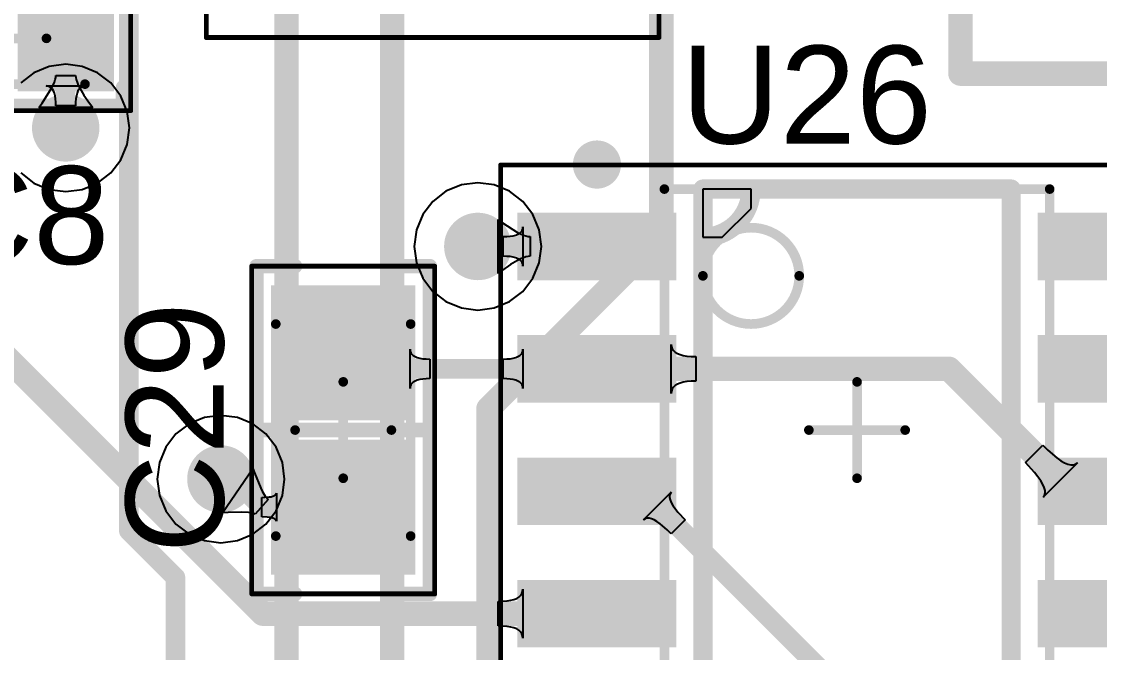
# Model space of a CAD drawing. Header units: inches. Extents: x -0.01 to 3.94, y -0.06 to 4.68.
# Drawn here: x 2.3485 to 2.7891, y 2.4792 to 2.7369 of the extents above; entities that cross this region are included whole.
import ezdxf

# ---------------------------------------------------------------- set-up
doc = ezdxf.new("R2010")
doc.units = ezdxf.units.IN
doc.header["$MEASUREMENT"] = 0
for name, color, linetype in [('Bottom Layer', 5, 'Continuous'), ('Int1 -GND)', 16, 'Continuous'), ('Int2 -PWR)', 76, 'Continuous'), ('PCBD Notes', 76, 'Continuous'), ('Top 3D Body', 56, 'Continuous'), ('Top Courtyard', 56, 'Continuous'), ('Top Layer', 1, 'Continuous'), ('Top Overlay', 2, 'Continuous'), ('Top Paste', 8, 'Continuous'), ('Top Solder', 216, 'Continuous'), ('Via Holes', 16, 'Continuous')]:
    doc.layers.add(name, color=color, linetype=linetype)
doc.styles.add('Arial', font='', dxfattribs={"height": 0.2})
doc.styles.get('Arial').set_extended_font_data('Arial')

# ---------------------------------------------------------------- blocks, each defined once
blk = doc.blocks.new('TI_SOIC_8_D_18')
at = {"layer": 'Top Layer'}
for points in [[(-0.13681, 0.06319), (-0.13681, 0.08681), (-0.07579, 0.08681), (-0.07579, 0.06319)], [(0.07579, 0.06319), (0.07579, 0.08681), (0.13681, 0.08681), (0.13681, 0.06319)], [(-0.13681, 0.01319), (-0.13681, 0.03681), (-0.07579, 0.03681), (-0.07579, 0.01319)], [(0.07579, 0.01319), (0.07579, 0.03681), (0.13681, 0.03681), (0.13681, 0.01319)], [(-0.13681, -0.03681), (-0.13681, -0.01319), (-0.07579, -0.01319), (-0.07579, -0.03681)], [(0.07579, -0.03681), (0.07579, -0.01319), (0.13681, -0.01319), (0.13681, -0.03681)], [(-0.13681, -0.08681), (-0.13681, -0.06319), (-0.07579, -0.06319), (-0.07579, -0.08681)], [(0.07579, -0.08681), (0.07579, -0.06319), (0.13681, -0.06319), (0.13681, -0.08681)]]:
    blk.add_hatch(color=1, dxfattribs=at).paths.add_polyline_path(points)
at = {"layer": 'Top Paste'}
for points in [[(-0.13681, 0.06319), (-0.13681, 0.08681), (-0.07579, 0.08681), (-0.07579, 0.06319)], [(0.07579, 0.06319), (0.07579, 0.08681), (0.13681, 0.08681), (0.13681, 0.06319)], [(-0.13681, 0.01319), (-0.13681, 0.03681), (-0.07579, 0.03681), (-0.07579, 0.01319)], [(0.07579, 0.01319), (0.07579, 0.03681), (0.13681, 0.03681), (0.13681, 0.01319)], [(-0.13681, -0.03681), (-0.13681, -0.01319), (-0.07579, -0.01319), (-0.07579, -0.03681)], [(0.07579, -0.03681), (0.07579, -0.01319), (0.13681, -0.01319), (0.13681, -0.03681)], [(-0.13681, -0.08681), (-0.13681, -0.06319), (-0.07579, -0.06319), (-0.07579, -0.08681)], [(0.07579, -0.08681), (0.07579, -0.06319), (0.13681, -0.06319), (0.13681, -0.08681)]]:
    blk.add_hatch(color=8, dxfattribs=at).paths.add_polyline_path(points)
at = {"layer": 'Top Solder'}
for points in [[(-0.13878, 0.06122), (-0.13878, 0.08878), (-0.07382, 0.08878), (-0.07382, 0.06122)], [(0.07382, 0.06122), (0.07382, 0.08878), (0.13878, 0.08878), (0.13878, 0.06122)], [(-0.13878, 0.01122), (-0.13878, 0.03878), (-0.07382, 0.03878), (-0.07382, 0.01122)], [(0.07382, 0.01122), (0.07382, 0.03878), (0.13878, 0.03878), (0.13878, 0.01122)], [(-0.13878, -0.03878), (-0.13878, -0.01122), (-0.07382, -0.01122), (-0.07382, -0.03878)], [(0.07382, -0.03878), (0.07382, -0.01122), (0.13878, -0.01122), (0.13878, -0.03878)], [(-0.13878, -0.08878), (-0.13878, -0.06122), (-0.07382, -0.06122), (-0.07382, -0.08878)], [(0.07382, -0.08878), (0.07382, -0.06122), (0.13878, -0.06122), (0.13878, -0.08878)]]:
    blk.add_hatch(color=216, dxfattribs=at).paths.add_polyline_path(points)
at = {"layer": 'Top 3D Body'}
for points in [[(-0.07874, -0.09843, 0.00394, 0.00394, 0), (-0.07874, 0.09843, 0.00394, 0.00394, 0)], [(-0.07874, 0.09843, 0.00394, 0.00394, 0), (0.07874, 0.09843, 0.00394, 0.00394, 0)], [(0.07874, -0.09843, 0.00394, 0.00394, 0), (0.07874, 0.09843, 0.00394, 0.00394, 0)], [(-0.07874, -0.09843, 0.00394, 0.00394, 0), (0.07874, -0.09843, 0.00394, 0.00394, 0)]]:
    blk.add_lwpolyline(points, format="xyseb", dxfattribs=at)
for points in [[(-0.07972, 0.09843, 0.00197, 0.00197, 1), (-0.07776, 0.09843, 0.00197, 0.00197, 1)], [(-0.07972, 0.09843, 0.00197, 0.00197, 1), (-0.07776, 0.09843, 0.00197, 0.00197, 1)], [(0.07776, 0.09843, 0.00197, 0.00197, 1), (0.07972, 0.09843, 0.00197, 0.00197, 1)], [(0.07776, 0.09843, 0.00197, 0.00197, 1), (0.07972, 0.09843, 0.00197, 0.00197, 1)], [(-0.02362, 0.06299, 0.00394, 0.00394, 1), (-0.06299, 0.06299, 0.00394, 0.00394, 1)], [(-0.06398, 0.06299, 0.00197, 0.00197, 1), (-0.06201, 0.06299, 0.00197, 0.00197, 1)], [(-0.02461, 0.06299, 0.00197, 0.00197, 1), (-0.02264, 0.06299, 0.00197, 0.00197, 1)], [(-0.07972, -0.09843, 0.00197, 0.00197, 1), (-0.07776, -0.09843, 0.00197, 0.00197, 1)], [(-0.07972, -0.09843, 0.00197, 0.00197, 1), (-0.07776, -0.09843, 0.00197, 0.00197, 1)], [(0.07776, -0.09843, 0.00197, 0.00197, 1), (0.07972, -0.09843, 0.00197, 0.00197, 1)], [(0.07776, -0.09843, 0.00197, 0.00197, 1), (0.07972, -0.09843, 0.00197, 0.00197, 1)]]:
    blk.add_lwpolyline(points, format="xyseb", close=True, dxfattribs=at)
at = {"layer": 'Top Courtyard'}
for points in [[(-0.14567, -0.10827, 0.00197, 0.00197, 0), (-0.14567, 0.10827, 0.00197, 0.00197, 0)], [(-0.14567, 0.10827, 0.00197, 0.00197, 0), (0.14567, 0.10827, 0.00197, 0.00197, 0)], [(0.14567, -0.10827, 0.00197, 0.00197, 0), (0.14567, 0.10827, 0.00197, 0.00197, 0)], [(0, -0.01969, 0.00394, 0.00394, 0), (0, 0.01968, 0.00394, 0.00394, 0)], [(-0.01968, 0, 0.00394, 0.00394, 0), (0.01969, 0, 0.00394, 0.00394, 0)], [(-0.14567, -0.10827, 0.00197, 0.00197, 0), (0.14567, -0.10827, 0.00197, 0.00197, 0)]]:
    blk.add_lwpolyline(points, format="xyseb", dxfattribs=at)
for points in [[(-0.14616, 0.10827, 0.000984, 0.000984, 1), (-0.14518, 0.10827, 0.000984, 0.000984, 1)], [(-0.14616, 0.10827, 0.000984, 0.000984, 1), (-0.14518, 0.10827, 0.000984, 0.000984, 1)], [(0.14518, 0.10827, 0.000984, 0.000984, 1), (0.14616, 0.10827, 0.000984, 0.000984, 1)], [(0.14518, 0.10827, 0.000984, 0.000984, 1), (0.14616, 0.10827, 0.000984, 0.000984, 1)], [(-0.00098, 0.01968, 0.00197, 0.00197, 1), (0.00098, 0.01968, 0.00197, 0.00197, 1)], [(-0.02067, 0, 0.00197, 0.00197, 1), (-0.0187, 0, 0.00197, 0.00197, 1)], [(0.0187, 0, 0.00197, 0.00197, 1), (0.02067, 0, 0.00197, 0.00197, 1)], [(-0.00098, -0.01969, 0.00197, 0.00197, 1), (0.00098, -0.01969, 0.00197, 0.00197, 1)], [(-0.14616, -0.10827, 0.000984, 0.000984, 1), (-0.14518, -0.10827, 0.000984, 0.000984, 1)], [(-0.14616, -0.10827, 0.000984, 0.000984, 1), (-0.14518, -0.10827, 0.000984, 0.000984, 1)], [(0.14518, -0.10827, 0.000984, 0.000984, 1), (0.14616, -0.10827, 0.000984, 0.000984, 1)], [(0.14518, -0.10827, 0.000984, 0.000984, 1), (0.14616, -0.10827, 0.000984, 0.000984, 1)]]:
    blk.add_lwpolyline(points, format="xyseb", close=True, dxfattribs=at)
at = {"layer": 'Top Overlay'}
for p, q in [((-0.04331, 0.09843), (-0.06299, 0.09843)), ((-0.06299, 0.09843), (-0.06299, 0.07874)), ((-0.04331, 0.09055), (-0.04331, 0.09843)), ((-0.05512, 0.07874), (-0.04331, 0.09055)), ((-0.06299, 0.07874), (-0.05512, 0.07874))]:
    blk.add_line(p, q, dxfattribs=at)
for points in [[(-0.10138, 0.10846, 0.00984, 0.00984, 1), (-0.11122, 0.10846, 0.00984, 0.00984, 1)], [(-0.11368, 0.10846, 0.00492, 0.00492, 1), (-0.10876, 0.10846, 0.00492, 0.00492, 1)], [(-0.10384, 0.10846, 0.00492, 0.00492, 1), (-0.09892, 0.10846, 0.00492, 0.00492, 1)], [(-0.06496, 0.09843, 0.00394, 0.00394, 1), (-0.06102, 0.09843, 0.00394, 0.00394, 1)], [(-0.06496, 0.09843, 0.00394, 0.00394, 1), (-0.06102, 0.09843, 0.00394, 0.00394, 1)], [(-0.04528, 0.09843, 0.00394, 0.00394, 1), (-0.04134, 0.09843, 0.00394, 0.00394, 1)], [(0.06102, 0.09843, 0.00394, 0.00394, 1), (0.06496, 0.09843, 0.00394, 0.00394, 1)], [(0.06102, 0.09843, 0.00394, 0.00394, 1), (0.06496, 0.09843, 0.00394, 0.00394, 1)], [(-0.06496, 0.07874, 0.00394, 0.00394, 1), (-0.06102, 0.07874, 0.00394, 0.00394, 1)], [(-0.06496, -0.09843, 0.00394, 0.00394, 1), (-0.06102, -0.09843, 0.00394, 0.00394, 1)], [(-0.06496, -0.09843, 0.00394, 0.00394, 1), (-0.06102, -0.09843, 0.00394, 0.00394, 1)], [(0.06102, -0.09843, 0.00394, 0.00394, 1), (0.06496, -0.09843, 0.00394, 0.00394, 1)], [(0.06102, -0.09843, 0.00394, 0.00394, 1), (0.06496, -0.09843, 0.00394, 0.00394, 1)]]:
    blk.add_lwpolyline(points, format="xyseb", close=True, dxfattribs=at)
for points in [[(-0.06299, -0.09843, 0.00787, 0.00787, 0), (-0.06299, 0.09843, 0.00787, 0.00787, 0)], [(-0.06299, 0.09843, 0.00787, 0.00787, 0), (0.06299, 0.09843, 0.00787, 0.00787, 0)], [(-0.04331, 0.09843, 0.00787, 0.00787, -0.414214), (-0.06299, 0.07874, 0.00787, 0.00787, 0)], [(0.06299, -0.09843, 0.00787, 0.00787, 0), (0.06299, 0.09843, 0.00787, 0.00787, 0)], [(-0.06299, -0.09843, 0.00787, 0.00787, 0), (0.06299, -0.09843, 0.00787, 0.00787, 0)]]:
    blk.add_lwpolyline(points, format="xyseb", dxfattribs=at)
blk = doc.blocks.new('A3DDA0BC_073E_4B18_9613_F713A7EC1E27_40')
at = {"layer": 'Top Layer'}
for points in [[(-0.07283, 0.02362), (-0.07283, 0.05118), (-0.02165, 0.05118), (-0.02165, 0.02362)], [(0.02165, 0.02362), (0.02165, 0.05118), (0.07283, 0.05118), (0.07283, 0.02362)], [(-0.07283, -0.01378), (-0.07283, 0.01378), (-0.02165, 0.01378), (-0.02165, -0.01378)], [(-0.07283, -0.05118), (-0.07283, -0.02362), (-0.02165, -0.02362), (-0.02165, -0.05118)], [(0.02165, -0.05118), (0.02165, -0.02362), (0.07283, -0.02362), (0.07283, -0.05118)]]:
    blk.add_hatch(color=1, dxfattribs=at).paths.add_polyline_path(points)
at = {"layer": 'Top Paste'}
for points in [[(-0.07283, 0.02362), (-0.07283, 0.05118), (-0.02165, 0.05118), (-0.02165, 0.02362)], [(0.02165, 0.02362), (0.02165, 0.05118), (0.07283, 0.05118), (0.07283, 0.02362)], [(-0.07283, -0.01378), (-0.07283, 0.01378), (-0.02165, 0.01378), (-0.02165, -0.01378)], [(-0.07283, -0.05118), (-0.07283, -0.02362), (-0.02165, -0.02362), (-0.02165, -0.05118)], [(0.02165, -0.05118), (0.02165, -0.02362), (0.07283, -0.02362), (0.07283, -0.05118)]]:
    blk.add_hatch(color=8, dxfattribs=at).paths.add_polyline_path(points)
at = {"layer": 'Top Solder'}
for points in [[(-0.0748, 0.02165), (-0.0748, 0.05315), (-0.01969, 0.05315), (-0.01969, 0.02165)], [(0.01968, 0.02165), (0.01968, 0.05315), (0.0748, 0.05315), (0.0748, 0.02165)], [(-0.0748, -0.01575), (-0.0748, 0.01575), (-0.01969, 0.01575), (-0.01969, -0.01575)], [(-0.0748, -0.05315), (-0.0748, -0.02165), (-0.01969, -0.02165), (-0.01969, -0.05315)], [(0.01968, -0.05315), (0.01968, -0.02165), (0.0748, -0.02165), (0.0748, -0.05315)]]:
    blk.add_hatch(color=216, dxfattribs=at).paths.add_polyline_path(points)
at = {"layer": 'Top 3D Body'}
for points in [[(-0.03346, -0.05906, 0.00394, 0.00394, 0), (-0.03346, 0.05905, 0.00394, 0.00394, 0)], [(-0.03346, 0.05905, 0.00394, 0.00394, 0), (0.03346, 0.05905, 0.00394, 0.00394, 0)], [(0.03346, -0.05906, 0.00394, 0.00394, 0), (0.03346, 0.05905, 0.00394, 0.00394, 0)], [(-0.03346, -0.05906, 0.00394, 0.00394, 0), (0.03346, -0.05906, 0.00394, 0.00394, 0)]]:
    blk.add_lwpolyline(points, format="xyseb", dxfattribs=at)
for points in [[(-0.03445, 0.05905, 0.00197, 0.00197, 1), (-0.03248, 0.05905, 0.00197, 0.00197, 1)], [(-0.03445, 0.05905, 0.00197, 0.00197, 1), (-0.03248, 0.05905, 0.00197, 0.00197, 1)], [(0.03248, 0.05905, 0.00197, 0.00197, 1), (0.03445, 0.05905, 0.00197, 0.00197, 1)], [(0.03248, 0.05905, 0.00197, 0.00197, 1), (0.03445, 0.05905, 0.00197, 0.00197, 1)], [(-0.03445, -0.05906, 0.00197, 0.00197, 1), (-0.03248, -0.05906, 0.00197, 0.00197, 1)], [(-0.03445, -0.05906, 0.00197, 0.00197, 1), (-0.03248, -0.05906, 0.00197, 0.00197, 1)], [(0.03248, -0.05906, 0.00197, 0.00197, 1), (0.03445, -0.05906, 0.00197, 0.00197, 1)], [(0.03248, -0.05906, 0.00197, 0.00197, 1), (0.03445, -0.05906, 0.00197, 0.00197, 1)]]:
    blk.add_lwpolyline(points, format="xyseb", close=True, dxfattribs=at)
at = {"layer": 'Top Courtyard'}
for points in [[(-0.09252, -0.07874, 0.00197, 0.00197, 0), (-0.09252, 0.07874, 0.00197, 0.00197, 0)], [(-0.09252, 0.07874, 0.00197, 0.00197, 0), (0.09252, 0.07874, 0.00197, 0.00197, 0)], [(0.09252, -0.07874, 0.00197, 0.00197, 0), (0.09252, 0.07874, 0.00197, 0.00197, 0)], [(0, -0.01969, 0.00394, 0.00394, 0), (0, 0.01968, 0.00394, 0.00394, 0)], [(-0.01969, 0, 0.00394, 0.00394, 0), (0.01968, 0, 0.00394, 0.00394, 0)], [(-0.09252, -0.07874, 0.00197, 0.00197, 0), (0.09252, -0.07874, 0.00197, 0.00197, 0)]]:
    blk.add_lwpolyline(points, format="xyseb", dxfattribs=at)
for points in [[(-0.09301, 0.07874, 0.000984, 0.000984, 1), (-0.09203, 0.07874, 0.000984, 0.000984, 1)], [(-0.09301, 0.07874, 0.000984, 0.000984, 1), (-0.09203, 0.07874, 0.000984, 0.000984, 1)], [(0.09203, 0.07874, 0.000984, 0.000984, 1), (0.09301, 0.07874, 0.000984, 0.000984, 1)], [(0.09203, 0.07874, 0.000984, 0.000984, 1), (0.09301, 0.07874, 0.000984, 0.000984, 1)], [(-0.00098, 0.01968, 0.00197, 0.00197, 1), (0.00098, 0.01968, 0.00197, 0.00197, 1)], [(-0.02067, 0, 0.00197, 0.00197, 1), (-0.0187, 0, 0.00197, 0.00197, 1)], [(0.0187, 0, 0.00197, 0.00197, 1), (0.02067, 0, 0.00197, 0.00197, 1)], [(-0.00098, -0.01969, 0.00197, 0.00197, 1), (0.00098, -0.01969, 0.00197, 0.00197, 1)], [(-0.09301, -0.07874, 0.000984, 0.000984, 1), (-0.09203, -0.07874, 0.000984, 0.000984, 1)], [(-0.09301, -0.07874, 0.000984, 0.000984, 1), (-0.09203, -0.07874, 0.000984, 0.000984, 1)], [(0.09203, -0.07874, 0.000984, 0.000984, 1), (0.09301, -0.07874, 0.000984, 0.000984, 1)], [(0.09203, -0.07874, 0.000984, 0.000984, 1), (0.09301, -0.07874, 0.000984, 0.000984, 1)]]:
    blk.add_lwpolyline(points, format="xyseb", close=True, dxfattribs=at)
at = {"layer": 'Top Overlay'}
for points in [[(-0.04232, 0.07283, 0.00984, 0.00984, 1), (-0.05217, 0.07283, 0.00984, 0.00984, 1)], [(-0.05463, 0.07283, 0.00492, 0.00492, 1), (-0.0497, 0.07283, 0.00492, 0.00492, 1)], [(-0.04478, 0.07283, 0.00492, 0.00492, 1), (-0.03986, 0.07283, 0.00492, 0.00492, 1)], [(-0.00787, 0.05905, 0.00394, 0.00394, 1), (-0.00394, 0.05905, 0.00394, 0.00394, 1)], [(-0.00787, 0.05905, 0.00394, 0.00394, 1), (-0.00394, 0.05905, 0.00394, 0.00394, 1)], [(0.00394, 0.05905, 0.00394, 0.00394, 1), (0.00787, 0.05905, 0.00394, 0.00394, 1)], [(0.00394, 0.05905, 0.00394, 0.00394, 1), (0.00787, 0.05905, 0.00394, 0.00394, 1)], [(-0.00787, -0.05906, 0.00394, 0.00394, 1), (-0.00394, -0.05906, 0.00394, 0.00394, 1)], [(-0.00787, -0.05906, 0.00394, 0.00394, 1), (-0.00394, -0.05906, 0.00394, 0.00394, 1)], [(0.00394, -0.05906, 0.00394, 0.00394, 1), (0.00787, -0.05906, 0.00394, 0.00394, 1)], [(0.00394, -0.05906, 0.00394, 0.00394, 1), (0.00787, -0.05906, 0.00394, 0.00394, 1)]]:
    blk.add_lwpolyline(points, format="xyseb", close=True, dxfattribs=at)
for points in [[(-0.00591, 0.05905, 0.00787, 0.00787, 0), (0.00591, 0.05905, 0.00787, 0.00787, 0)], [(-0.00591, -0.05906, 0.00787, 0.00787, 0), (-0.00591, 0.05905, 0.00787, 0.00787, 0)], [(0.00591, -0.05906, 0.00787, 0.00787, 0), (0.00591, 0.05905, 0.00787, 0.00787, 0)], [(-0.00591, -0.05906, 0.00787, 0.00787, 0), (0.00591, -0.05906, 0.00787, 0.00787, 0)]]:
    blk.add_lwpolyline(points, format="xyseb", dxfattribs=at)
blk = doc.blocks.new('AAE46D0F_8D2F_4914_8614_C04E242B4758_141')
at = {"layer": 'Top 3D Body'}
for points in [[(0.44291, 0.3248, 0.00787, 0.00787, 0), (-0.44291, 0.3248, 0.00787, 0.00787, 0)], [(0.44291, 0.3248, 0.00787, 0.00787, 0), (0.44291, -0.3248, 0.00787, 0.00787, 0)]]:
    blk.add_lwpolyline(points, format="xyseb", dxfattribs=at)
blk.add_lwpolyline([(0.44094, 0.3248, 0.00394, 0.00394, 1), (0.44488, 0.3248, 0.00394, 0.00394, 1)], format="xyseb", close=True, dxfattribs=at)
blk.add_lwpolyline([(0.44094, 0.3248, 0.00394, 0.00394, 1), (0.44488, 0.3248, 0.00394, 0.00394, 1)], format="xyseb", close=True, dxfattribs=at)
at = {"layer": 'Top Overlay'}
for points in [[(0.44291, 0.3248, 0.01, 0.01, 0), (-0.44252, 0.3248, 0.01, 0.01, 0)], [(0.44291, 0.3248, 0.01, 0.01, 0), (0.44291, -0.3248, 0.01, 0.01, 0)]]:
    blk.add_lwpolyline(points, format="xyseb", dxfattribs=at)
blk.add_lwpolyline([(0.44041, 0.3248, 0.005, 0.005, 1), (0.44541, 0.3248, 0.005, 0.005, 1)], format="xyseb", close=True, dxfattribs=at)
blk.add_lwpolyline([(0.44041, 0.3248, 0.005, 0.005, 1), (0.44541, 0.3248, 0.005, 0.005, 1)], format="xyseb", close=True, dxfattribs=at)
blk = doc.blocks.new('CAP_0805_2012_182')
at = {"layer": 'Top Layer'}
for points in [[(-0.05709, -0.02756), (-0.05709, 0.02756), (-0.00591, 0.02756), (-0.00591, -0.02756)], [(0.00591, -0.02756), (0.00591, 0.02756), (0.05709, 0.02756), (0.05709, -0.02756)]]:
    blk.add_hatch(color=1, dxfattribs=at).paths.add_polyline_path(points)
at = {"layer": 'Top Paste'}
for points in [[(-0.05709, -0.02756), (-0.05709, 0.02756), (-0.00591, 0.02756), (-0.00591, -0.02756)], [(0.00591, -0.02756), (0.00591, 0.02756), (0.05709, 0.02756), (0.05709, -0.02756)]]:
    blk.add_hatch(color=8, dxfattribs=at).paths.add_polyline_path(points)
at = {"layer": 'Top Solder'}
for points in [[(-0.05905, -0.02953), (-0.05905, 0.02953), (-0.00394, 0.02953), (-0.00394, -0.02953)], [(0.00394, -0.02953), (0.00394, 0.02953), (0.05906, 0.02953), (0.05906, -0.02953)]]:
    blk.add_hatch(color=216, dxfattribs=at).paths.add_polyline_path(points)
at = {"layer": 'Top 3D Body'}
for points in [[(-0.04331, 0.02756, 0.00394, 0.00394, 0), (0.04331, 0.02756, 0.00394, 0.00394, 0)], [(-0.04331, 0.02756, 0.00394, 0.00394, 0), (-0.04331, -0.02756, 0.00394, 0.00394, 0)], [(0.04331, 0.02756, 0.00394, 0.00394, 0), (0.04331, -0.02756, 0.00394, 0.00394, 0)], [(-0.04331, -0.02756, 0.00394, 0.00394, 0), (0.04331, -0.02756, 0.00394, 0.00394, 0)]]:
    blk.add_lwpolyline(points, format="xyseb", dxfattribs=at)
for points in [[(-0.04429, 0.02756, 0.00197, 0.00197, 1), (-0.04232, 0.02756, 0.00197, 0.00197, 1)], [(-0.04429, 0.02756, 0.00197, 0.00197, 1), (-0.04232, 0.02756, 0.00197, 0.00197, 1)], [(0.04232, 0.02756, 0.00197, 0.00197, 1), (0.04429, 0.02756, 0.00197, 0.00197, 1)], [(0.04232, 0.02756, 0.00197, 0.00197, 1), (0.04429, 0.02756, 0.00197, 0.00197, 1)], [(-0.04429, -0.02756, 0.00197, 0.00197, 1), (-0.04232, -0.02756, 0.00197, 0.00197, 1)], [(-0.04429, -0.02756, 0.00197, 0.00197, 1), (-0.04232, -0.02756, 0.00197, 0.00197, 1)], [(0.04232, -0.02756, 0.00197, 0.00197, 1), (0.04429, -0.02756, 0.00197, 0.00197, 1)], [(0.04232, -0.02756, 0.00197, 0.00197, 1), (0.04429, -0.02756, 0.00197, 0.00197, 1)]]:
    blk.add_lwpolyline(points, format="xyseb", close=True, dxfattribs=at)
at = {"layer": 'Top Courtyard'}
for points in [[(-0.06693, 0.0374, 0.00197, 0.00197, 0), (0.06693, 0.0374, 0.00197, 0.00197, 0)], [(-0.06693, 0.0374, 0.00197, 0.00197, 0), (-0.06693, -0.0374, 0.00197, 0.00197, 0)], [(0.06693, 0.0374, 0.00197, 0.00197, 0), (0.06693, -0.0374, 0.00197, 0.00197, 0)], [(0, 0.01968, 0.00394, 0.00394, 0), (0, -0.01969, 0.00394, 0.00394, 0)], [(-0.01969, 0, 0.00394, 0.00394, 0), (0.01968, 0, 0.00394, 0.00394, 0)], [(-0.06693, -0.0374, 0.00197, 0.00197, 0), (0.06693, -0.0374, 0.00197, 0.00197, 0)]]:
    blk.add_lwpolyline(points, format="xyseb", dxfattribs=at)
for points in [[(-0.06742, 0.0374, 0.000984, 0.000984, 1), (-0.06644, 0.0374, 0.000984, 0.000984, 1)], [(-0.06742, 0.0374, 0.000984, 0.000984, 1), (-0.06644, 0.0374, 0.000984, 0.000984, 1)], [(0.06644, 0.0374, 0.000984, 0.000984, 1), (0.06742, 0.0374, 0.000984, 0.000984, 1)], [(0.06644, 0.0374, 0.000984, 0.000984, 1), (0.06742, 0.0374, 0.000984, 0.000984, 1)], [(-0.00098, 0.01968, 0.00197, 0.00197, 1), (0.00098, 0.01968, 0.00197, 0.00197, 1)], [(-0.02067, 0, 0.00197, 0.00197, 1), (-0.0187, 0, 0.00197, 0.00197, 1)], [(0.0187, 0, 0.00197, 0.00197, 1), (0.02067, 0, 0.00197, 0.00197, 1)], [(-0.00098, -0.01969, 0.00197, 0.00197, 1), (0.00098, -0.01969, 0.00197, 0.00197, 1)], [(-0.06742, -0.0374, 0.000984, 0.000984, 1), (-0.06644, -0.0374, 0.000984, 0.000984, 1)], [(-0.06742, -0.0374, 0.000984, 0.000984, 1), (-0.06644, -0.0374, 0.000984, 0.000984, 1)], [(0.06644, -0.0374, 0.000984, 0.000984, 1), (0.06742, -0.0374, 0.000984, 0.000984, 1)], [(0.06644, -0.0374, 0.000984, 0.000984, 1), (0.06742, -0.0374, 0.000984, 0.000984, 1)]]:
    blk.add_lwpolyline(points, format="xyseb", close=True, dxfattribs=at)
at = {"layer": 'Top Overlay'}
for points in [[(-0.06693, 0.03543, 0.00591, 0.00591, 0), (-0.06693, 0.01968, 0.00591, 0.00591, 0)], [(-0.06693, 0.03543, 0.00591, 0.00591, 0), (0.06693, 0.03543, 0.00591, 0.00591, 0)], [(0, 0.03543, 0.00591, 0.00591, 0), (0, -0.03543, 0.00591, 0.00591, 0)], [(0.06693, 0.03543, 0.00591, 0.00591, 0), (0.06693, 0.01968, 0.00591, 0.00591, 0)], [(-0.06693, -0.01969, 0.00591, 0.00591, 0), (-0.06693, -0.03543, 0.00591, 0.00591, 0)], [(0.06693, -0.01969, 0.00591, 0.00591, 0), (0.06693, -0.03543, 0.00591, 0.00591, 0)], [(-0.06693, -0.03543, 0.00591, 0.00591, 0), (0.06693, -0.03543, 0.00591, 0.00591, 0)]]:
    blk.add_lwpolyline(points, format="xyseb", dxfattribs=at)
for points in [[(-0.06841, 0.03543, 0.00295, 0.00295, 1), (-0.06545, 0.03543, 0.00295, 0.00295, 1)], [(-0.06841, 0.03543, 0.00295, 0.00295, 1), (-0.06545, 0.03543, 0.00295, 0.00295, 1)], [(-0.00148, 0.03543, 0.00295, 0.00295, 1), (0.00148, 0.03543, 0.00295, 0.00295, 1)], [(0.06545, 0.03543, 0.00295, 0.00295, 1), (0.06841, 0.03543, 0.00295, 0.00295, 1)], [(0.06545, 0.03543, 0.00295, 0.00295, 1), (0.06841, 0.03543, 0.00295, 0.00295, 1)], [(-0.06841, 0.01968, 0.00295, 0.00295, 1), (-0.06545, 0.01968, 0.00295, 0.00295, 1)], [(0.06545, 0.01968, 0.00295, 0.00295, 1), (0.06841, 0.01968, 0.00295, 0.00295, 1)], [(-0.06841, -0.01969, 0.00295, 0.00295, 1), (-0.06545, -0.01969, 0.00295, 0.00295, 1)], [(0.06545, -0.01969, 0.00295, 0.00295, 1), (0.06841, -0.01969, 0.00295, 0.00295, 1)], [(-0.06841, -0.03543, 0.00295, 0.00295, 1), (-0.06545, -0.03543, 0.00295, 0.00295, 1)], [(-0.06841, -0.03543, 0.00295, 0.00295, 1), (-0.06545, -0.03543, 0.00295, 0.00295, 1)], [(-0.00148, -0.03543, 0.00295, 0.00295, 1), (0.00148, -0.03543, 0.00295, 0.00295, 1)], [(0.06545, -0.03543, 0.00295, 0.00295, 1), (0.06841, -0.03543, 0.00295, 0.00295, 1)], [(0.06545, -0.03543, 0.00295, 0.00295, 1), (0.06841, -0.03543, 0.00295, 0.00295, 1)]]:
    blk.add_lwpolyline(points, format="xyseb", close=True, dxfattribs=at)
blk = doc.blocks.new('CAP_0603_1608_203')
at = {"layer": 'Top Layer'}
for points in [[(-0.04429, -0.01969), (-0.04429, 0.01968), (-0.00886, 0.01968), (-0.00886, -0.01969)], [(0.00886, -0.01969), (0.00886, 0.01968), (0.04429, 0.01968), (0.04429, -0.01969)]]:
    blk.add_hatch(color=1, dxfattribs=at).paths.add_polyline_path(points)
at = {"layer": 'Top Paste'}
for points in [[(-0.04429, -0.01969), (-0.04429, 0.01968), (-0.00886, 0.01968), (-0.00886, -0.01969)], [(0.00886, -0.01969), (0.00886, 0.01968), (0.04429, 0.01968), (0.04429, -0.01969)]]:
    blk.add_hatch(color=8, dxfattribs=at).paths.add_polyline_path(points)
at = {"layer": 'Top Solder'}
for points in [[(-0.04626, -0.02165), (-0.04626, 0.02165), (-0.00689, 0.02165), (-0.00689, -0.02165)], [(0.00689, -0.02165), (0.00689, 0.02165), (0.04626, 0.02165), (0.04626, -0.02165)]]:
    blk.add_hatch(color=216, dxfattribs=at).paths.add_polyline_path(points)
at = {"layer": 'Top 3D Body'}
for points in [[(-0.03445, 0.0187, 0.00394, 0.00394, 0), (0.03445, 0.0187, 0.00394, 0.00394, 0)], [(-0.03445, -0.0187, 0.00394, 0.00394, 0), (-0.03445, 0.0187, 0.00394, 0.00394, 0)], [(0.03445, -0.0187, 0.00394, 0.00394, 0), (0.03445, 0.0187, 0.00394, 0.00394, 0)], [(-0.03445, -0.0187, 0.00394, 0.00394, 0), (0.03445, -0.0187, 0.00394, 0.00394, 0)]]:
    blk.add_lwpolyline(points, format="xyseb", dxfattribs=at)
for points in [[(-0.03543, 0.0187, 0.00197, 0.00197, 1), (-0.03346, 0.0187, 0.00197, 0.00197, 1)], [(-0.03543, 0.0187, 0.00197, 0.00197, 1), (-0.03346, 0.0187, 0.00197, 0.00197, 1)], [(0.03346, 0.0187, 0.00197, 0.00197, 1), (0.03543, 0.0187, 0.00197, 0.00197, 1)], [(0.03346, 0.0187, 0.00197, 0.00197, 1), (0.03543, 0.0187, 0.00197, 0.00197, 1)], [(-0.03543, -0.0187, 0.00197, 0.00197, 1), (-0.03346, -0.0187, 0.00197, 0.00197, 1)], [(-0.03543, -0.0187, 0.00197, 0.00197, 1), (-0.03346, -0.0187, 0.00197, 0.00197, 1)], [(0.03346, -0.0187, 0.00197, 0.00197, 1), (0.03543, -0.0187, 0.00197, 0.00197, 1)], [(0.03346, -0.0187, 0.00197, 0.00197, 1), (0.03543, -0.0187, 0.00197, 0.00197, 1)]]:
    blk.add_lwpolyline(points, format="xyseb", close=True, dxfattribs=at)
at = {"layer": 'Top Courtyard'}
for points in [[(-0.05315, 0.02953, 0.00197, 0.00197, 0), (0.05315, 0.02953, 0.00197, 0.00197, 0)], [(-0.05315, -0.02953, 0.00197, 0.00197, 0), (-0.05315, 0.02953, 0.00197, 0.00197, 0)], [(0.05315, -0.02953, 0.00197, 0.00197, 0), (0.05315, 0.02953, 0.00197, 0.00197, 0)], [(0, -0.0187, 0.00394, 0.00394, 0), (0, 0.0187, 0.00394, 0.00394, 0)], [(-0.0187, 0, 0.00394, 0.00394, 0), (0.0187, 0, 0.00394, 0.00394, 0)], [(-0.05315, -0.02953, 0.00197, 0.00197, 0), (0.05315, -0.02953, 0.00197, 0.00197, 0)]]:
    blk.add_lwpolyline(points, format="xyseb", dxfattribs=at)
for points in [[(-0.05364, 0.02953, 0.000984, 0.000984, 1), (-0.05266, 0.02953, 0.000984, 0.000984, 1)], [(-0.05364, 0.02953, 0.000984, 0.000984, 1), (-0.05266, 0.02953, 0.000984, 0.000984, 1)], [(0.05266, 0.02953, 0.000984, 0.000984, 1), (0.05364, 0.02953, 0.000984, 0.000984, 1)], [(0.05266, 0.02953, 0.000984, 0.000984, 1), (0.05364, 0.02953, 0.000984, 0.000984, 1)], [(-0.00098, 0.0187, 0.00197, 0.00197, 1), (0.00098, 0.0187, 0.00197, 0.00197, 1)], [(-0.01968, 0, 0.00197, 0.00197, 1), (-0.01772, 0, 0.00197, 0.00197, 1)], [(0.01772, 0, 0.00197, 0.00197, 1), (0.01968, 0, 0.00197, 0.00197, 1)], [(-0.00098, -0.0187, 0.00197, 0.00197, 1), (0.00098, -0.0187, 0.00197, 0.00197, 1)], [(-0.05364, -0.02953, 0.000984, 0.000984, 1), (-0.05266, -0.02953, 0.000984, 0.000984, 1)], [(-0.05364, -0.02953, 0.000984, 0.000984, 1), (-0.05266, -0.02953, 0.000984, 0.000984, 1)], [(0.05266, -0.02953, 0.000984, 0.000984, 1), (0.05364, -0.02953, 0.000984, 0.000984, 1)], [(0.05266, -0.02953, 0.000984, 0.000984, 1), (0.05364, -0.02953, 0.000984, 0.000984, 1)]]:
    blk.add_lwpolyline(points, format="xyseb", close=True, dxfattribs=at)
at = {"layer": 'Top Overlay'}
for points in [[(-0.05, 0.02, 0.00591, 0.00591, 0), (-0.05, 0.02756, 0.00591, 0.00591, 0)], [(-0.05, 0.02756, 0.00591, 0.00591, 0), (0.05, 0.02756, 0.00591, 0.00591, 0)], [(0, -0.02756, 0.00591, 0.00591, 0), (0, 0.02756, 0.00591, 0.00591, 0)], [(0.05, 0.02, 0.00591, 0.00591, 0), (0.05, 0.02756, 0.00591, 0.00591, 0)], [(-0.05, -0.02756, 0.00591, 0.00591, 0), (-0.05, -0.02, 0.00591, 0.00591, 0)], [(0.05, -0.02756, 0.00591, 0.00591, 0), (0.05, -0.02, 0.00591, 0.00591, 0)], [(-0.05, -0.02756, 0.00591, 0.00591, 0), (0.05, -0.02756, 0.00591, 0.00591, 0)]]:
    blk.add_lwpolyline(points, format="xyseb", dxfattribs=at)
for points in [[(-0.05148, 0.02756, 0.00295, 0.00295, 1), (-0.04852, 0.02756, 0.00295, 0.00295, 1)], [(-0.05148, 0.02756, 0.00295, 0.00295, 1), (-0.04852, 0.02756, 0.00295, 0.00295, 1)], [(-0.00148, 0.02756, 0.00295, 0.00295, 1), (0.00148, 0.02756, 0.00295, 0.00295, 1)], [(0.04852, 0.02756, 0.00295, 0.00295, 1), (0.05148, 0.02756, 0.00295, 0.00295, 1)], [(0.04852, 0.02756, 0.00295, 0.00295, 1), (0.05148, 0.02756, 0.00295, 0.00295, 1)], [(-0.05148, 0.02, 0.00295, 0.00295, 1), (-0.04852, 0.02, 0.00295, 0.00295, 1)], [(0.04852, 0.02, 0.00295, 0.00295, 1), (0.05148, 0.02, 0.00295, 0.00295, 1)], [(-0.05148, -0.02, 0.00295, 0.00295, 1), (-0.04852, -0.02, 0.00295, 0.00295, 1)], [(0.04852, -0.02, 0.00295, 0.00295, 1), (0.05148, -0.02, 0.00295, 0.00295, 1)], [(-0.05148, -0.02756, 0.00295, 0.00295, 1), (-0.04852, -0.02756, 0.00295, 0.00295, 1)], [(-0.05148, -0.02756, 0.00295, 0.00295, 1), (-0.04852, -0.02756, 0.00295, 0.00295, 1)], [(-0.00148, -0.02756, 0.00295, 0.00295, 1), (0.00148, -0.02756, 0.00295, 0.00295, 1)], [(0.04852, -0.02756, 0.00295, 0.00295, 1), (0.05148, -0.02756, 0.00295, 0.00295, 1)], [(0.04852, -0.02756, 0.00295, 0.00295, 1), (0.05148, -0.02756, 0.00295, 0.00295, 1)]]:
    blk.add_lwpolyline(points, format="xyseb", close=True, dxfattribs=at)

msp = doc.modelspace()

# ---------------------------------------------------------------- hatches: boundary and pattern name
at = {"layer": 'Bottom Layer'}
h = msp.add_hatch(color=5, dxfattribs=at)
edge = h.paths.add_edge_path()
edge.add_arc((2.36657, 2.69343), 0.01378, 0, 360)
h = msp.add_hatch(color=5, dxfattribs=at)
edge = h.paths.add_edge_path()
edge.add_arc((2.535, 2.645), 0.01378, 0, 360)
h = msp.add_hatch(color=5, dxfattribs=at)
edge = h.paths.add_edge_path()
edge.add_arc((2.43, 2.55), 0.01378, 0, 360)
at = {"layer": 'Int1 -GND)'}
h = msp.add_hatch(color=7, dxfattribs=at)
edge = h.paths.add_edge_path()
edge.add_arc((2.36657, 2.69343), 0.01378, 0, 360)
h = msp.add_hatch(color=7, dxfattribs=at)
edge = h.paths.add_edge_path()
edge.add_arc((2.535, 2.645), 0.01378, 0, 360)
h = msp.add_hatch(color=7, dxfattribs=at)
edge = h.paths.add_edge_path()
edge.add_arc((2.43, 2.55), 0.01378, 0, 360)
at = {"layer": 'Int2 -PWR)'}
h = msp.add_hatch(color=7, dxfattribs=at)
edge = h.paths.add_edge_path()
edge.add_arc((2.36657, 2.69343), 0.01378, 0, 360)
h = msp.add_hatch(color=7, dxfattribs=at)
edge = h.paths.add_edge_path()
edge.add_arc((2.535, 2.645), 0.01378, 0, 360)
h = msp.add_hatch(color=7, dxfattribs=at)
edge = h.paths.add_edge_path()
edge.add_arc((2.43, 2.55), 0.01378, 0, 360)
at = {"layer": 'Top Layer'}
h = msp.add_hatch(color=1, dxfattribs=at)
edge = h.paths.add_edge_path()
edge.add_arc((2.36657, 2.69343), 0.01378, 0, 360)
h = msp.add_hatch(color=1, dxfattribs=at)
edge = h.paths.add_edge_path()
edge.add_arc((2.535, 2.645), 0.01378, 0, 360)
h = msp.add_hatch(color=1, dxfattribs=at)
edge = h.paths.add_edge_path()
edge.add_arc((2.43, 2.55), 0.01378, 0, 360)
at = {"layer": 'Via Holes'}
h = msp.add_hatch(color=7, dxfattribs=at)
edge = h.paths.add_edge_path()
edge.add_arc((2.36657, 2.69343), 0.00689, 0, 360)
h = msp.add_hatch(color=7, dxfattribs=at)
edge = h.paths.add_edge_path()
edge.add_arc((2.535, 2.645), 0.00689, 0, 360)
h = msp.add_hatch(color=7, dxfattribs=at)
edge = h.paths.add_edge_path()
edge.add_arc((2.43, 2.55), 0.00689, 0, 360)

# ---------------------------------------------------------------- linework, layer by layer
at = {"layer": 'Bottom Layer'}
for points in [[(2.5, 3.6811, 0.01, 0.01, 0), (2.5, 0.70212, 0.01, 0.01, 0)], [(2.45678, 0.72891, 0.01, 0.01, 0), (2.45678, 3.13322, 0.01, 0.01, 0)], [(2.39235, 2.52891, 0.008, 0.008, 0), (2.39235, 2.97881, 0.008, 0.008, 0)], [(2.61, 2.64937, 0.01, 0.01, 0), (2.61, 2.77, 0.01, 0.01, 0)], [(2.53937, 2.57874, 0.01, 0.01, 0), (2.61, 2.64937, 0.01, 0.01, 0)], [(2.53937, 2.57874, 0.01, 0.01, 0), (2.53937, 0.80063, 0.01, 0.01, 0)], [(2.39235, 2.52891, 0.008, 0.008, 0), (2.41142, 2.50984, 0.008, 0.008, 0)], [(2.41142, 1.28142, 0.008, 0.008, 0), (2.41142, 2.50984, 0.008, 0.008, 0)]]:
    msp.add_lwpolyline(points, format="xyseb", dxfattribs=at)
for points in [[(2.6075, 2.64937, 0.005, 0.005, 1), (2.6125, 2.64937, 0.005, 0.005, 1)], [(2.6075, 2.64937, 0.005, 0.005, 1), (2.6125, 2.64937, 0.005, 0.005, 1)], [(2.53687, 2.57874, 0.005, 0.005, 1), (2.54187, 2.57874, 0.005, 0.005, 1)], [(2.53687, 2.57874, 0.005, 0.005, 1), (2.54187, 2.57874, 0.005, 0.005, 1)], [(2.39035, 2.52891, 0.004, 0.004, 1), (2.39435, 2.52891, 0.004, 0.004, 1)], [(2.39035, 2.52891, 0.004, 0.004, 1), (2.39435, 2.52891, 0.004, 0.004, 1)], [(2.40942, 2.50984, 0.004, 0.004, 1), (2.41342, 2.50984, 0.004, 0.004, 1)], [(2.40942, 2.50984, 0.004, 0.004, 1), (2.41342, 2.50984, 0.004, 0.004, 1)]]:
    msp.add_lwpolyline(points, format="xyseb", close=True, dxfattribs=at)
at = {"layer": 'Int2 -PWR)'}
for p, q in [((2.35984, 2.71854), (2.35357, 2.71594)), ((2.36657, 2.71943), (2.35984, 2.71854)), ((2.3733, 2.71854), (2.36657, 2.71943)), ((2.37957, 2.71594), (2.3733, 2.71854)), ((2.35357, 2.71594), (2.34819, 2.71181)), ((2.38496, 2.71181), (2.37957, 2.71594)), ((2.38909, 2.70643), (2.38496, 2.71181)), ((2.39169, 2.70016), (2.38909, 2.70643)), ((2.39258, 2.69343), (2.39169, 2.70016)), ((2.39169, 2.6867), (2.39258, 2.69343)), ((2.38909, 2.68043), (2.39169, 2.6867)), ((2.38496, 2.67504), (2.38909, 2.68043)), ((2.34819, 2.67504), (2.35357, 2.67091)), ((2.37957, 2.67091), (2.38496, 2.67504)), ((2.35357, 2.67091), (2.35984, 2.66831)), ((2.3733, 2.66831), (2.37957, 2.67091)), ((2.52827, 2.67012), (2.522, 2.66752)), ((2.535, 2.671), (2.52827, 2.67012)), ((2.54173, 2.67012), (2.535, 2.671)), ((2.548, 2.66752), (2.54173, 2.67012)), ((2.35984, 2.66831), (2.36657, 2.66742)), ((2.36657, 2.66742), (2.3733, 2.66831)), ((2.522, 2.66752), (2.51661, 2.66339)), ((2.55339, 2.66339), (2.548, 2.66752)), ((2.51661, 2.66339), (2.51248, 2.658)), ((2.55752, 2.658), (2.55339, 2.66339)), ((2.51248, 2.658), (2.50988, 2.65173)), ((2.56012, 2.65173), (2.55752, 2.658)), ((2.50988, 2.65173), (2.509, 2.645)), ((2.561, 2.645), (2.56012, 2.65173)), ((2.509, 2.645), (2.50988, 2.63827)), ((2.56012, 2.63827), (2.561, 2.645)), ((2.50988, 2.63827), (2.51248, 2.632)), ((2.55752, 2.632), (2.56012, 2.63827)), ((2.51248, 2.632), (2.51661, 2.62661)), ((2.55339, 2.62661), (2.55752, 2.632)), ((2.51661, 2.62661), (2.522, 2.62248)), ((2.548, 2.62248), (2.55339, 2.62661)), ((2.522, 2.62248), (2.52827, 2.61988)), ((2.54173, 2.61988), (2.548, 2.62248)), ((2.52827, 2.61988), (2.535, 2.619)), ((2.535, 2.619), (2.54173, 2.61988)), ((2.42327, 2.57512), (2.417, 2.57252)), ((2.43, 2.576), (2.42327, 2.57512)), ((2.43673, 2.57512), (2.43, 2.576)), ((2.443, 2.57252), (2.43673, 2.57512)), ((2.417, 2.57252), (2.41161, 2.56839)), ((2.44839, 2.56839), (2.443, 2.57252)), ((2.41161, 2.56839), (2.40748, 2.563)), ((2.45252, 2.563), (2.44839, 2.56839)), ((2.40748, 2.563), (2.40488, 2.55673)), ((2.45512, 2.55673), (2.45252, 2.563)), ((2.40488, 2.55673), (2.404, 2.55)), ((2.456, 2.55), (2.45512, 2.55673)), ((2.404, 2.55), (2.40488, 2.54327)), ((2.45512, 2.54327), (2.456, 2.55)), ((2.40488, 2.54327), (2.40748, 2.537)), ((2.45252, 2.537), (2.45512, 2.54327)), ((2.40748, 2.537), (2.41161, 2.53161)), ((2.44839, 2.53161), (2.45252, 2.537)), ((2.41161, 2.53161), (2.417, 2.52748)), ((2.443, 2.52748), (2.44839, 2.53161)), ((2.417, 2.52748), (2.42327, 2.52488)), ((2.42327, 2.52488), (2.43, 2.524)), ((2.43, 2.524), (2.43673, 2.52488)), ((2.43673, 2.52488), (2.443, 2.52748))]:
    msp.add_line(p, q, dxfattribs=at)
at = {"layer": 'PCBD Notes'}
msp.add_lwpolyline([(2.44094, 2.20472, 0.01, 0.01, 1), (1.65354, 2.20472, 0.01, 0.01, 1)], format="xyseb", close=True, dxfattribs=at)
at = {"layer": 'Top Layer'}
for p, q in [((2.36229, 2.71313), (2.3625, 2.71406)), ((2.3625, 2.71406), (2.36257, 2.71488)), ((2.36257, 2.71488), (2.37057, 2.71488)), ((2.37057, 2.71488), (2.37064, 2.71406)), ((2.37064, 2.71406), (2.37085, 2.71313)), ((2.35689, 2.70351), (2.36082, 2.70967)), ((2.35933, 2.71047), (2.35857, 2.71055)), ((2.35857, 2.71055), (2.37457, 2.71055)), ((2.36001, 2.71023), (2.35933, 2.71047)), ((2.36061, 2.70982), (2.36001, 2.71023)), ((2.36113, 2.70926), (2.36061, 2.70982)), ((2.36082, 2.70967), (2.36145, 2.71093)), ((2.36145, 2.71093), (2.36194, 2.71208)), ((2.36194, 2.71208), (2.36229, 2.71313)), ((2.37085, 2.71313), (2.37121, 2.71208)), ((2.37121, 2.71208), (2.3717, 2.71093)), ((2.3717, 2.71093), (2.37233, 2.70967)), ((2.37253, 2.70982), (2.37201, 2.70926)), ((2.37233, 2.70967), (2.37401, 2.70681)), ((2.37313, 2.71023), (2.37253, 2.70982)), ((2.37381, 2.71047), (2.37313, 2.71023)), ((2.37457, 2.71055), (2.37381, 2.71047)), ((2.36157, 2.70852), (2.36113, 2.70926)), ((2.36193, 2.70763), (2.36157, 2.70852)), ((2.36221, 2.70658), (2.36193, 2.70763)), ((2.36241, 2.70536), (2.36221, 2.70658)), ((2.36253, 2.70398), (2.36241, 2.70536)), ((2.37073, 2.70536), (2.37061, 2.70398)), ((2.37093, 2.70658), (2.37073, 2.70536)), ((2.37121, 2.70763), (2.37093, 2.70658)), ((2.37157, 2.70852), (2.37121, 2.70763)), ((2.37201, 2.70926), (2.37157, 2.70852)), ((2.37401, 2.70681), (2.37626, 2.70351)), ((2.35556, 2.7017), (2.35689, 2.70351)), ((2.37759, 2.7017), (2.35556, 2.7017)), ((2.36257, 2.70243), (2.36253, 2.70398)), ((2.37057, 2.70243), (2.36257, 2.70243)), ((2.37061, 2.70398), (2.37057, 2.70243)), ((2.37626, 2.70351), (2.37759, 2.7017)), ((2.54327, 2.63398), (2.54327, 2.65602)), ((2.54327, 2.65602), (2.54509, 2.65469)), ((2.54509, 2.65469), (2.55124, 2.65075)), ((2.5531, 2.65156), (2.55335, 2.65224)), ((2.55335, 2.65224), (2.55343, 2.653)), ((2.55343, 2.653), (2.55343, 2.637)), ((2.54531, 2.649), (2.54685, 2.64904)), ((2.54531, 2.641), (2.54531, 2.649)), ((2.54685, 2.64904), (2.54823, 2.64916)), ((2.54823, 2.64916), (2.54945, 2.64936)), ((2.54945, 2.64936), (2.5505, 2.64964)), ((2.5505, 2.64964), (2.5514, 2.65)), ((2.55124, 2.65075), (2.55251, 2.65012)), ((2.5514, 2.65), (2.55213, 2.65044)), ((2.55213, 2.65044), (2.5527, 2.65096)), ((2.55251, 2.65012), (2.55366, 2.64963)), ((2.5527, 2.65096), (2.5531, 2.65156)), ((2.55366, 2.64963), (2.5547, 2.64928)), ((2.5547, 2.64928), (2.55563, 2.64907)), ((2.55563, 2.64907), (2.55645, 2.649)), ((2.55645, 2.649), (2.55645, 2.641)), ((2.54685, 2.64096), (2.54531, 2.641)), ((2.54823, 2.64084), (2.54685, 2.64096)), ((2.54945, 2.64064), (2.54823, 2.64084)), ((2.55124, 2.63925), (2.54839, 2.63756)), ((2.5505, 2.64036), (2.54945, 2.64064)), ((2.5514, 2.64), (2.5505, 2.64036)), ((2.55251, 2.63988), (2.55124, 2.63925)), ((2.55213, 2.63956), (2.5514, 2.64)), ((2.5527, 2.63904), (2.55213, 2.63956)), ((2.55366, 2.64037), (2.55251, 2.63988)), ((2.5531, 2.63844), (2.5527, 2.63904)), ((2.5547, 2.64072), (2.55366, 2.64037)), ((2.55563, 2.64093), (2.5547, 2.64072)), ((2.55645, 2.641), (2.55563, 2.64093)), ((2.54509, 2.63532), (2.54327, 2.63398)), ((2.54839, 2.63756), (2.54509, 2.63532)), ((2.55335, 2.63776), (2.5531, 2.63844)), ((2.55343, 2.637), (2.55335, 2.63776)), ((2.61409, 2.585), (2.61409, 2.605)), ((2.61409, 2.605), (2.61419, 2.60405)), ((2.61419, 2.60405), (2.61449, 2.6032)), ((2.50732, 2.587), (2.50732, 2.603)), ((2.50732, 2.603), (2.5074, 2.60224)), ((2.5074, 2.60224), (2.50764, 2.60156)), ((2.50764, 2.60156), (2.50805, 2.60096)), ((2.50805, 2.60096), (2.50862, 2.60044)), ((2.50862, 2.60044), (2.50935, 2.6)), ((2.50935, 2.6), (2.51024, 2.59964)), ((2.51024, 2.59964), (2.5113, 2.59936)), ((2.5113, 2.59936), (2.51252, 2.59916)), ((2.54823, 2.59916), (2.54945, 2.59936)), ((2.54945, 2.59936), (2.5505, 2.59964)), ((2.5505, 2.59964), (2.5514, 2.6)), ((2.5514, 2.6), (2.55213, 2.60044)), ((2.55213, 2.60044), (2.5527, 2.60096)), ((2.5527, 2.60096), (2.5531, 2.60156)), ((2.5531, 2.60156), (2.55335, 2.60224)), ((2.55335, 2.60224), (2.55343, 2.603)), ((2.55343, 2.603), (2.55343, 2.587)), ((2.61449, 2.6032), (2.61499, 2.60245)), ((2.61499, 2.60245), (2.61569, 2.6018)), ((2.61569, 2.6018), (2.61659, 2.60125)), ((2.61659, 2.60125), (2.61769, 2.6008)), ((2.61769, 2.6008), (2.61899, 2.60045)), ((2.61899, 2.60045), (2.62049, 2.6002)), ((2.62049, 2.6002), (2.62219, 2.60005)), ((2.62219, 2.60005), (2.62409, 2.6)), ((2.62409, 2.6), (2.62409, 2.59)), ((2.51252, 2.59916), (2.5139, 2.59904)), ((2.5139, 2.59904), (2.51544, 2.599)), ((2.51544, 2.599), (2.51544, 2.591)), ((2.54531, 2.599), (2.54685, 2.59904)), ((2.54531, 2.591), (2.54531, 2.599)), ((2.54685, 2.59904), (2.54823, 2.59916)), ((2.5113, 2.59064), (2.51024, 2.59036)), ((2.51252, 2.59084), (2.5113, 2.59064)), ((2.5139, 2.59096), (2.51252, 2.59084)), ((2.51544, 2.591), (2.5139, 2.59096)), ((2.54685, 2.59096), (2.54531, 2.591)), ((2.54823, 2.59084), (2.54685, 2.59096)), ((2.54945, 2.59064), (2.54823, 2.59084)), ((2.5505, 2.59036), (2.54945, 2.59064)), ((2.5074, 2.58776), (2.50732, 2.587)), ((2.50764, 2.58844), (2.5074, 2.58776)), ((2.50805, 2.58904), (2.50764, 2.58844)), ((2.50862, 2.58956), (2.50805, 2.58904)), ((2.50935, 2.59), (2.50862, 2.58956)), ((2.51024, 2.59036), (2.50935, 2.59)), ((2.5514, 2.59), (2.5505, 2.59036)), ((2.55213, 2.58956), (2.5514, 2.59)), ((2.5527, 2.58904), (2.55213, 2.58956)), ((2.5531, 2.58844), (2.5527, 2.58904)), ((2.55335, 2.58776), (2.5531, 2.58844)), ((2.55343, 2.587), (2.55335, 2.58776)), ((2.61449, 2.5868), (2.61419, 2.58595)), ((2.61499, 2.58755), (2.61449, 2.5868)), ((2.61569, 2.5882), (2.61499, 2.58755)), ((2.61659, 2.58875), (2.61569, 2.5882)), ((2.61769, 2.5892), (2.61659, 2.58875)), ((2.61899, 2.58955), (2.61769, 2.5892)), ((2.62049, 2.5898), (2.61899, 2.58955)), ((2.62219, 2.58995), (2.62049, 2.5898)), ((2.62409, 2.59), (2.62219, 2.58995)), ((2.61419, 2.58595), (2.61409, 2.585)), ((2.75884, 2.55669), (2.76591, 2.56376)), ((2.76591, 2.56376), (2.76797, 2.56177)), ((2.76797, 2.56177), (2.77166, 2.55864)), ((2.76254, 2.55271), (2.75884, 2.55669)), ((2.78005, 2.55657), (2.76603, 2.54255)), ((2.77166, 2.55864), (2.77329, 2.55749)), ((2.77329, 2.55749), (2.77478, 2.55663)), ((2.77478, 2.55663), (2.77612, 2.55605)), ((2.77612, 2.55605), (2.77732, 2.55576)), ((2.77732, 2.55576), (2.77837, 2.55575)), ((2.77837, 2.55575), (2.77928, 2.55602)), ((2.77928, 2.55602), (2.78005, 2.55657)), ((2.43067, 2.53624), (2.44307, 2.55435)), ((2.44307, 2.55435), (2.44372, 2.55248)), ((2.44372, 2.55248), (2.44627, 2.5463)), ((2.76396, 2.55094), (2.76254, 2.55271)), ((2.76511, 2.54931), (2.76396, 2.55094)), ((2.76597, 2.54782), (2.76511, 2.54931)), ((2.76655, 2.54648), (2.76597, 2.54782)), ((2.76684, 2.54528), (2.76655, 2.54648)), ((2.44627, 2.5463), (2.4469, 2.54509)), ((2.44679, 2.5425), (2.44791, 2.54252)), ((2.44679, 2.5345), (2.44679, 2.5425)), ((2.4469, 2.54509), (2.44814, 2.54306)), ((2.44791, 2.54252), (2.44979, 2.54266)), ((2.44814, 2.54306), (2.44876, 2.54225)), ((2.44876, 2.54225), (2.44938, 2.54157)), ((2.44979, 2.54266), (2.45056, 2.54279)), ((2.45056, 2.54279), (2.45121, 2.54295)), ((2.45121, 2.54295), (2.45174, 2.54314)), ((2.45174, 2.54314), (2.45215, 2.54337)), ((2.45215, 2.54337), (2.45245, 2.54364)), ((2.45245, 2.54364), (2.45262, 2.54394)), ((2.45262, 2.54394), (2.45268, 2.54428)), ((2.45268, 2.54428), (2.45268, 2.53273)), ((2.60278, 2.53331), (2.61409, 2.54462)), ((2.61364, 2.544), (2.61341, 2.54327)), ((2.61341, 2.54327), (2.61341, 2.54242)), ((2.61341, 2.54242), (2.61364, 2.54146)), ((2.61409, 2.54462), (2.61364, 2.544)), ((2.76603, 2.54255), (2.76658, 2.54332)), ((2.76658, 2.54332), (2.76685, 2.54423)), ((2.76685, 2.54423), (2.76684, 2.54528)), ((2.44938, 2.54157), (2.44396, 2.53568)), ((2.61364, 2.54146), (2.61409, 2.54038)), ((2.61409, 2.54038), (2.61477, 2.53919)), ((2.61477, 2.53919), (2.61568, 2.53789)), ((2.61568, 2.53789), (2.61681, 2.53648)), ((2.43299, 2.53634), (2.43067, 2.53624)), ((2.43862, 2.53643), (2.43299, 2.53634)), ((2.44128, 2.53632), (2.43862, 2.53643)), ((2.44228, 2.53621), (2.44128, 2.53632)), ((2.44306, 2.53607), (2.44228, 2.53621)), ((2.44362, 2.53589), (2.44306, 2.53607)), ((2.44396, 2.53568), (2.44362, 2.53589)), ((2.44891, 2.53443), (2.44679, 2.5345)), ((2.44979, 2.53434), (2.44891, 2.53443)), ((2.45056, 2.53422), (2.44979, 2.53434)), ((2.45121, 2.53406), (2.45056, 2.53422)), ((2.45174, 2.53387), (2.45121, 2.53406)), ((2.45215, 2.53364), (2.45174, 2.53387)), ((2.45245, 2.53337), (2.45215, 2.53364)), ((2.45262, 2.53307), (2.45245, 2.53337)), ((2.6034, 2.53376), (2.60278, 2.53331)), ((2.60414, 2.53399), (2.6034, 2.53376)), ((2.60498, 2.53399), (2.60414, 2.53399)), ((2.60595, 2.53376), (2.60498, 2.53399)), ((2.60702, 2.53331), (2.60595, 2.53376)), ((2.60821, 2.53263), (2.60702, 2.53331)), ((2.61975, 2.53331), (2.61409, 2.52765)), ((2.61681, 2.53648), (2.61975, 2.53331)), ((2.45268, 2.53273), (2.45262, 2.53307)), ((2.60951, 2.53173), (2.60821, 2.53263)), ((2.61245, 2.52924), (2.60951, 2.53173)), ((2.61409, 2.52765), (2.61245, 2.52924)), ((2.55181, 2.5018), (2.55252, 2.50245)), ((2.55252, 2.50245), (2.55302, 2.5032)), ((2.55302, 2.5032), (2.55333, 2.50405)), ((2.55333, 2.50405), (2.55343, 2.505)), ((2.55343, 2.505), (2.55343, 2.485)), ((2.54331, 2.5), (2.54523, 2.50005)), ((2.54331, 2.49), (2.54331, 2.5)), ((2.54523, 2.50005), (2.54695, 2.5002)), ((2.54695, 2.5002), (2.54847, 2.50045)), ((2.54847, 2.50045), (2.54978, 2.5008)), ((2.54978, 2.5008), (2.5509, 2.50125)), ((2.5509, 2.50125), (2.55181, 2.5018)), ((2.54523, 2.48995), (2.54331, 2.49)), ((2.54695, 2.4898), (2.54523, 2.48995)), ((2.54847, 2.48955), (2.54695, 2.4898)), ((2.54978, 2.4892), (2.54847, 2.48955)), ((2.5509, 2.48875), (2.54978, 2.4892)), ((2.55181, 2.4882), (2.5509, 2.48875)), ((2.55252, 2.48755), (2.55181, 2.4882)), ((2.55302, 2.4868), (2.55252, 2.48755)), ((2.55333, 2.48595), (2.55302, 2.4868)), ((2.55343, 2.485), (2.55333, 2.48595))]:
    msp.add_line(p, q, dxfattribs=at)
for points in [[(2.35286, 2.74372, 0.008, 0.008, 0), (2.36657, 2.73, 0.008, 0.008, 0)], [(2.36657, 2.69343, 0.008, 0.008, 0), (2.36657, 2.73, 0.008, 0.008, 0)], [(2.26322, 2.67891, 0.01, 0.01, 0), (2.44713, 2.495, 0.01, 0.01, 0)], [(2.535, 2.645, 0.008, 0.008, 0), (2.5837, 2.645, 0.008, 0.008, 0)], [(2.48, 2.6015, 0.008, 0.008, 0), (2.4865, 2.595, 0.008, 0.008, 0)], [(2.5837, 2.595, 0.01, 0.01, 0), (2.7276, 2.595, 0.01, 0.01, 0)], [(2.7276, 2.595, 0.01, 0.01, 0), (2.7776, 2.545, 0.01, 0.01, 0)], [(2.4865, 2.595, 0.008, 0.008, 0), (2.5837, 2.595, 0.008, 0.008, 0)], [(2.43, 2.55, 0.008, 0.008, 0), (2.43529, 2.55, 0.008, 0.008, 0)], [(2.43529, 2.55, 0.008, 0.008, 0), (2.44679, 2.5385, 0.008, 0.008, 0)], [(2.5837, 2.545, 0.008, 0.008, 0), (2.6024, 2.545, 0.008, 0.008, 0)], [(2.6024, 2.545, 0.008, 0.008, 0), (2.68172, 2.46568, 0.008, 0.008, 0)], [(2.7776, 2.545, 0.01, 0.01, 0), (2.815, 2.545, 0.01, 0.01, 0)], [(2.44679, 2.5385, 0.008, 0.008, 0), (2.48, 2.5385, 0.008, 0.008, 0)], [(2.44713, 2.495, 0.01, 0.01, 0), (2.5837, 2.495, 0.01, 0.01, 0)]]:
    msp.add_lwpolyline(points, format="xyseb", dxfattribs=at)
for points in [[(2.36457, 2.73, 0.004, 0.004, 1), (2.36857, 2.73, 0.004, 0.004, 1)], [(2.36457, 2.73, 0.004, 0.004, 1), (2.36857, 2.73, 0.004, 0.004, 1)], [(2.36457, 2.69343, 0.004, 0.004, 1), (2.36857, 2.69343, 0.004, 0.004, 1)], [(2.533, 2.645, 0.004, 0.004, 1), (2.537, 2.645, 0.004, 0.004, 1)], [(2.5817, 2.645, 0.004, 0.004, 1), (2.5857, 2.645, 0.004, 0.004, 1)], [(2.478, 2.6015, 0.004, 0.004, 1), (2.482, 2.6015, 0.004, 0.004, 1)], [(2.5812, 2.595, 0.005, 0.005, 1), (2.5862, 2.595, 0.005, 0.005, 1)], [(2.7251, 2.595, 0.005, 0.005, 1), (2.7301, 2.595, 0.005, 0.005, 1)], [(2.7251, 2.595, 0.005, 0.005, 1), (2.7301, 2.595, 0.005, 0.005, 1)], [(2.4845, 2.595, 0.004, 0.004, 1), (2.4885, 2.595, 0.004, 0.004, 1)], [(2.4845, 2.595, 0.004, 0.004, 1), (2.4885, 2.595, 0.004, 0.004, 1)], [(2.5817, 2.595, 0.004, 0.004, 1), (2.5857, 2.595, 0.004, 0.004, 1)], [(2.428, 2.55, 0.004, 0.004, 1), (2.432, 2.55, 0.004, 0.004, 1)], [(2.43329, 2.55, 0.004, 0.004, 1), (2.43729, 2.55, 0.004, 0.004, 1)], [(2.43329, 2.55, 0.004, 0.004, 1), (2.43729, 2.55, 0.004, 0.004, 1)], [(2.5817, 2.545, 0.004, 0.004, 1), (2.5857, 2.545, 0.004, 0.004, 1)], [(2.6004, 2.545, 0.004, 0.004, 1), (2.6044, 2.545, 0.004, 0.004, 1)], [(2.6004, 2.545, 0.004, 0.004, 1), (2.6044, 2.545, 0.004, 0.004, 1)], [(2.7751, 2.545, 0.005, 0.005, 1), (2.7801, 2.545, 0.005, 0.005, 1)], [(2.7751, 2.545, 0.005, 0.005, 1), (2.7801, 2.545, 0.005, 0.005, 1)], [(2.44479, 2.5385, 0.004, 0.004, 1), (2.44879, 2.5385, 0.004, 0.004, 1)], [(2.44479, 2.5385, 0.004, 0.004, 1), (2.44879, 2.5385, 0.004, 0.004, 1)], [(2.478, 2.5385, 0.004, 0.004, 1), (2.482, 2.5385, 0.004, 0.004, 1)], [(2.44463, 2.495, 0.005, 0.005, 1), (2.44963, 2.495, 0.005, 0.005, 1)], [(2.44463, 2.495, 0.005, 0.005, 1), (2.44963, 2.495, 0.005, 0.005, 1)], [(2.5812, 2.495, 0.005, 0.005, 1), (2.5862, 2.495, 0.005, 0.005, 1)]]:
    msp.add_lwpolyline(points, format="xyseb", close=True, dxfattribs=at)

# ---------------------------------------------------------------- block references
for name, p, rotation in [('AAE46D0F_8D2F_4914_8614_C04E242B4758_141', (3.1752, 3.04039), 180), ('CAP_0603_1608_203', (2.34, 2.73), 360), ('CAP_0805_2012_182', (2.48, 2.57), 90)]:
    msp.add_blockref(name, p, dxfattribs=dict(rotation=rotation))
for name, p in [('A3DDA0BC_073E_4B18_9613_F713A7EC1E27_40', (2.51654, 2.80906)), ('TI_SOIC_8_D_18', (2.69, 2.57))]:
    msp.add_blockref(name, p)

# ---------------------------------------------------------------- texts
at = {"layer": 'Top Overlay', "style": 'Arial'}
for s, p in [('U26', (2.61811, 2.68701)), ('C8', (2.31299, 2.6378))]:
    msp.add_text(s, height=0.04, dxfattribs=at).set_placement(p)
msp.add_text('C29', height=0.04, rotation=90, dxfattribs=at).set_placement((2.4311, 2.51968))

doc.saveas('drawing.dxf')
